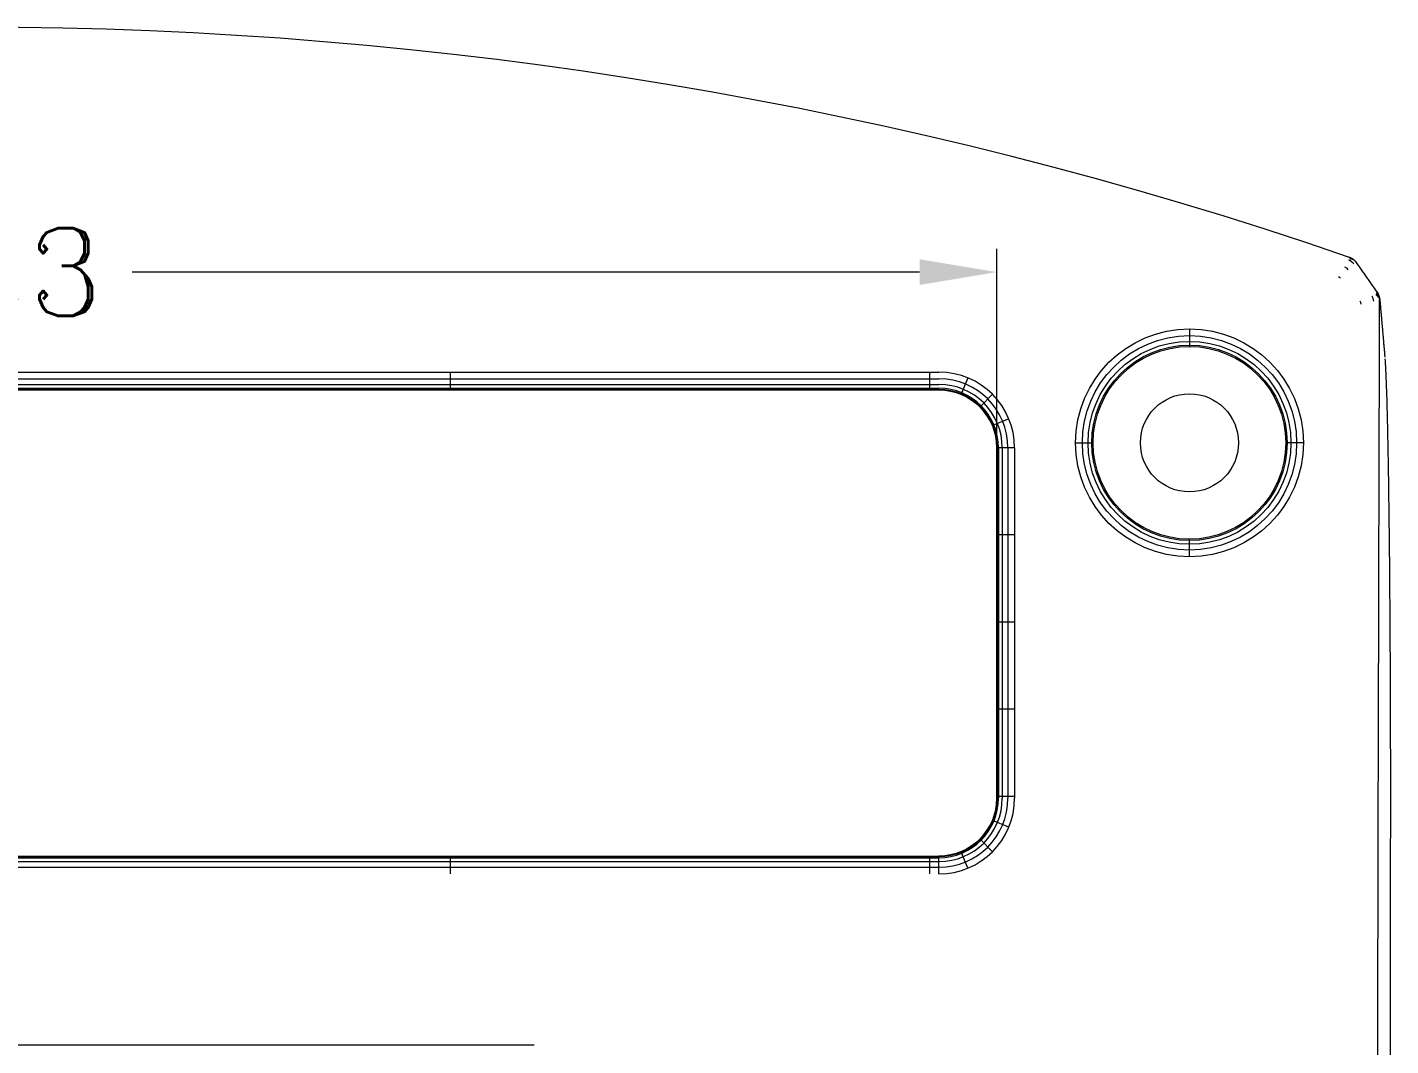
# Model space of a CAD drawing. Header units: millimetres. Extents: x -1138 to -733, y -1269 to -837.
# Drawn here: x -1051.67 to -1012.75, y -1093.67 to -1064.61 of the extents above; entities that cross this region are included whole.
import ezdxf

# ---------------------------------------------------------------- set-up
doc = ezdxf.new("R2010")
doc.units = ezdxf.units.MM
doc.layers.get('0').update_dxf_attribs({"linetype": 'CONTINUOUS'})
doc.layers.get('Defpoints').update_dxf_attribs({"linetype": 'CONTINUOUS'})
doc.layers.add('71', color=7, linetype='CONTINUOUS', true_color=0xffffff)
doc.styles.add('ROMANC', font='romanc.shx', dxfattribs={"bigfont": 'gbcbig.shx'})
doc.dimstyles.new('YanXiu', dxfattribs={"dimtxt": 2.5, "dimasz": 2.2, "dimexe": 0.66, "dimexo": 0.66, "dimgap": 0.66, "dimtad": 0, "dimdsep": 46, "dimtxsty": 'ROMANC', "dimcen": 0, "dimclrd": 256, "dimclre": 131, "dimclrt": 42, "dimazin": 2, "dimtfac": 1, "dimtofl": 0, "dimtmove": 0, "dimatfit": 3, "dimfxl": 0, "dimlwd": 5, "dimlwe": 5, "dimarcsym": 0})

# ---------------------------------------------------------------- blocks, each defined once
blk = doc.blocks.new('*D14')
at = {"color": 131, "lineweight": 5}
for p, q in [((467.78, -768.764), (467.78, -761.457)), ((526.08, -770.259), (526.08, -761.457))]:
    blk.add_line(p, q, dxfattribs=at)
at = {"lineweight": 5}
for p, q in [((469.98, -762.117), (492.461, -762.117)), ((523.88, -762.117), (501.4, -762.117))]:
    blk.add_line(p, q, dxfattribs=at)
for points in [[(469.98, -761.751), (469.98, -762.484), (467.78, -762.117)], [(523.88, -761.751), (523.88, -762.484), (526.08, -762.117)]]:
    blk.add_solid(points)
at = {"layer": 'Defpoints', "color": 0}
for p in [(526.08, -762.117), (467.78, -769.424), (526.08, -770.919)]:
    blk.add_point(p, dxfattribs=at)
at = {"color": 42, "insert": (496.93, -762.117), "char_height": 2.5, "attachment_point": 5, "style": 'ROMANC'}
blk.add_mtext('58.3', dxfattribs=at)

msp = doc.modelspace()

# ---------------------------------------------------------------- linework, layer by layer
at = {"layer": '71', "color": 7, "linetype": 'Continuous', "lineweight": 0}
for p, q in [((-1018.494, -1073.218), (-1018.494, -1073.718)), ((-1080.646, -1074.45), (-1025.646, -1074.45)), ((-1039.602, -1074.45), (-1039.602, -1074.95)), ((-1025.92, -1074.45), (-1025.92, -1074.95)), ((-1024.82, -1074.615), (-1025.012, -1075.077)), ((-1080.646, -1074.64), (-1025.646, -1074.64)), ((-1080.646, -1074.801), (-1025.646, -1074.801)), ((-1080.646, -1074.91), (-1025.646, -1074.91)), ((-1080.646, -1074.942), (-1025.646, -1074.942)), ((-1080.646, -1074.95), (-1025.646, -1074.95)), ((-1080.646, -1074.955), (-1025.646, -1074.955)), ((-1025.646, -1074.959), (-1080.646, -1074.959)), ((-1039.602, -1074.959), (-1039.602, -1074.95)), ((-1025.92, -1074.959), (-1025.92, -1074.95)), ((-1025.015, -1075.085), (-1025.012, -1075.077)), ((-1024.12, -1075.083), (-1024.473, -1075.436)), ((-1024.48, -1075.442), (-1024.473, -1075.436)), ((-1024.48, -1075.442), (-1024.473, -1075.436)), ((-1023.652, -1075.783), (-1024.114, -1075.974)), ((-1024.122, -1075.978), (-1024.114, -1075.974)), ((-1021.744, -1076.468), (-1021.244, -1076.468)), ((-1015.244, -1076.468), (-1015.744, -1076.468)), ((-1023.996, -1076.609), (-1023.988, -1076.609)), ((-1023.996, -1086.609), (-1023.996, -1076.609)), ((-1023.992, -1076.609), (-1023.992, -1086.609)), ((-1023.988, -1076.609), (-1023.988, -1086.609)), ((-1023.488, -1076.609), (-1023.988, -1076.609)), ((-1023.979, -1076.609), (-1023.979, -1086.609)), ((-1023.947, -1076.609), (-1023.947, -1086.609)), ((-1023.838, -1076.609), (-1023.838, -1086.609)), ((-1023.677, -1076.609), (-1023.677, -1086.609)), ((-1023.488, -1076.609), (-1023.488, -1086.609)), ((-1023.996, -1079.097), (-1023.988, -1079.097)), ((-1023.488, -1079.097), (-1023.988, -1079.097)), ((-1018.494, -1079.718), (-1018.494, -1079.218)), ((-1023.996, -1081.584), (-1023.988, -1081.584)), ((-1023.488, -1081.584), (-1023.988, -1081.584)), ((-1023.996, -1084.072), (-1023.988, -1084.072)), ((-1023.488, -1084.072), (-1023.988, -1084.072)), ((-1023.996, -1086.559), (-1023.988, -1086.559)), ((-1023.488, -1086.559), (-1023.988, -1086.559)), ((-1024.122, -1087.241), (-1024.114, -1087.244)), ((-1023.652, -1087.435), (-1024.114, -1087.244)), ((-1024.48, -1087.776), (-1024.473, -1087.782)), ((-1024.48, -1087.776), (-1024.473, -1087.782)), ((-1024.12, -1088.136), (-1024.473, -1087.782)), ((-1025.015, -1088.134), (-1025.012, -1088.142)), ((-1024.82, -1088.604), (-1025.012, -1088.142)), ((-1080.646, -1088.259), (-1025.646, -1088.259)), ((-1080.646, -1088.259), (-1025.646, -1088.259)), ((-1080.646, -1088.264), (-1025.646, -1088.264)), ((-1080.646, -1088.268), (-1025.646, -1088.268)), ((-1080.646, -1088.277), (-1025.646, -1088.277)), ((-1080.646, -1088.309), (-1025.646, -1088.309)), ((-1080.646, -1088.418), (-1025.646, -1088.418)), ((-1080.646, -1088.579), (-1025.646, -1088.579)), ((-1039.602, -1088.268), (-1039.602, -1088.259)), ((-1039.602, -1088.268), (-1039.602, -1088.768)), ((-1025.92, -1088.268), (-1025.92, -1088.259)), ((-1025.92, -1088.268), (-1025.92, -1088.768)), ((-1025.646, -1088.259), (-1025.646, -1088.268)), ((-1025.646, -1088.768), (-1025.646, -1088.268)), ((-1037.201, -1093.654), (-1069.091, -1093.654))]:
    msp.add_line(p, q, dxfattribs=at)
for radius in [3.25, 3.059, 2.896, 2.788, 2.75, 1.4]:
    msp.add_circle((-1018.494, -1076.468), radius, dxfattribs=at)
for centre, radius, start, end in [((-1053.146, -1185.062), 120.452, 71.00999, 108.98568), ((-1025.646, -1076.609), 2.159, 0, 90), ((-1025.646, -1076.609), 1.969, 0, 90), ((-1025.646, -1076.609), 1.808, 0, 90), ((-1025.646, -1076.609), 1.699, 0, 90), ((-1025.646, -1076.609), 1.659, 0, 90), ((-1025.646, -1076.609), 1.654, 0, 90), ((-1025.646, -1086.609), 2.159, 270, 0), ((-1025.646, -1086.609), 1.969, 270, 0), ((-1025.646, -1086.609), 1.808, 270, 0), ((-1025.646, -1086.609), 1.699, 270, 0), ((-1025.646, -1086.609), 1.654, 270, 0), ((-1025.646, -1086.609), 1.659, 270, 0)]:
    msp.add_arc(centre, radius, start, end, dxfattribs=at)
at = {"layer": '71', "color": 7, "linetype": 'Continuous', "lineweight": 0, "extrusion": (0, 0, -1)}
for centre, radius, start, end in [((1025.646, -1076.609), 1.667, 90, 180), ((1025.646, -1076.609), 1.65, 90, 180), ((1025.646, -1086.609), 1.65, 180, 270), ((1025.646, -1086.609), 1.667, 180, 270)]:
    msp.add_arc(centre, radius, start, end, dxfattribs=at)
at = {"layer": '71', "color": 7, "linetype": 'Continuous', "lineweight": 0}
for centre, major_axis, ratio, start_param, end_param in [((-1014.13, -1071.648), (0.24, -0.18), 0.674339, 1.355501, 1.786092), ((-1014.111, -1071.64), (-0.274, -0.418), 0.967528, 3.149202, 3.3988), ((-1014.031, -1071.517), (0.24, -0.18), 0.908102, 1.284597, 1.856996), ((-1014.272, -1071.837), (0.24, -0.18), 0.355306, 1.455959, 1.685634), ((-1013.479, -1072.427), (0.09, -0.286), 0.801256, 1.321621, 1.819971), ((-1013.551, -1072.478), (-0.5, 0.02), 0.908089, 3.464115, 3.841512), ((-1013.55, -1072.457), (-0.499, 0.037), 0.971807, 3.32352, 3.842675), ((-1013.549, -1072.449), (-0.403, 0.296), 0.999562, 3.772393, 4.387332), ((-1013.731, -1072.506), (0.09, -0.286), 0.437181, 1.432836, 1.708756), ((-1013.548, -1072.454), (0.498, 0.044), 0.98187, 6.190986, 6.282456), ((-1013.547, -1072.462), (0.498, 0.044), 0.981869, 6.190987, 6.282496), ((-1013.512, -1072.862), (0.498, 0.044), 0.981848, 6.191039, 6.282214), ((-1013.477, -1073.263), (0.498, 0.044), 0.981827, 6.191093, 6.282401), ((-1013.442, -1073.664), (0.498, 0.044), 0.981806, 6.191146, 6.283065)]:
    msp.add_ellipse(centre, major_axis=major_axis, ratio=ratio, start_param=start_param, end_param=end_param, dxfattribs=at)
for points, knots in [([(-1013.772, -1071.271), (-1013.773, -1071.27), (-1013.794, -1071.249), (-1013.854, -1071.206), (-1013.918, -1071.179), (-1013.951, -1071.168)], [0, 0, 0, 0, 0.024098, 0.537607, 1, 1, 1, 1]), ([(-1013.748, -1071.295), (-1013.762, -1071.277), (-1013.785, -1071.258), (-1013.843, -1071.23), (-1013.879, -1071.221), (-1013.918, -1071.219)], [0, 0, 0, 0, 0.5, 0.5, 1, 1, 1, 1]), ([(-1013.057, -1072.388), (-1013.064, -1072.368), (-1013.076, -1072.342), (-1013.114, -1072.291), (-1013.141, -1072.265), (-1013.174, -1072.243)], [0, 0, 0, 0, 0.5, 0.5, 1, 1, 1, 1]), ([(-1013.048, -1072.437), (-1013.048, -1072.431), (-1013.049, -1072.416), (-1013.053, -1072.376), (-1013.07, -1072.295), (-1013.098, -1072.218), (-1013.133, -1072.174), (-1013.14, -1072.167)], [0, 0, 0, 0, 0.121211, 0.236454, 0.465305, 0.902666, 1, 1, 1, 1]), ([(-1013.174, -1182.036), (-1013.18, -1176.061), (-1013.184, -1170.087), (-1013.19, -1151.815), (-1013.186, -1139.517), (-1013.162, -1114.922), (-1013.141, -1102.624), (-1013.099, -1084.348), (-1013.083, -1078.369), (-1013.067, -1072.39)], [0, 0, 0, 0, 0.163467, 0.163467, 0.499943, 0.499943, 0.836419, 0.836419, 1, 1, 1, 1]), ([(-1012.752, -1088.147), (-1012.749, -1086.756), (-1012.75, -1085.401), (-1012.756, -1083.422), (-1012.759, -1082.769), (-1012.766, -1081.51), (-1012.77, -1080.901), (-1012.777, -1080.02), (-1012.78, -1079.732), (-1012.786, -1079.174), (-1012.789, -1078.903), (-1012.798, -1078.115), (-1012.805, -1077.622), (-1012.816, -1076.934), (-1012.82, -1076.712), (-1012.829, -1076.287), (-1012.833, -1076.083), (-1012.847, -1075.504), (-1012.856, -1075.163), (-1012.866, -1074.865)], [0, 0, 0, 0, 0.25, 0.25, 0.375, 0.375, 0.5, 0.5, 0.5625, 0.5625, 0.625, 0.625, 0.75, 0.75, 0.8125, 0.8125, 0.875, 0.875, 1, 1, 1, 1])]:
    msp.add_open_spline(points, degree=3, knots=knots, dxfattribs=at)
for points, degree in [([(-1013.137, -1072.165), (-1013.749, -1071.294)], 1), ([(-1013.066, -1072.321), (-1013.066, -1072.335), (-1013.066, -1072.35), (-1013.067, -1072.364)], 3), ([(-1013.049, -1072.45), (-1013.05, -1072.426), (-1013.052, -1072.405), (-1013.057, -1072.388)], 3), ([(-1012.909, -1074.021), (-1012.979, -1073.215), (-1013.05, -1072.411)], 2), ([(-1012.866, -1074.865), (-1012.879, -1074.5), (-1012.893, -1074.23), (-1012.907, -1074.066)], 3), ([(-1012.795, -1175.506), (-1012.807, -1146.379), (-1012.793, -1117.235), (-1012.752, -1088.147)], 3)]:
    msp.add_open_spline(points, degree=degree, dxfattribs=at)

# ---------------------------------------------------------------- dimensions: what is measured, and where the dimension line sits
dim = msp.add_linear_dim(base=(-1023.996, -1071.595), p1=(-1082.296, -1078.901), p2=(-1023.996, -1080.397), dimstyle='YanXiu')
dim.commit()
dim.dimension.update_dxf_attribs({"geometry": '*D14', "text_midpoint": (-1053.146, -1071.595), "insert": (-1550.077, -309.478)})

doc.saveas('drawing.dxf')
